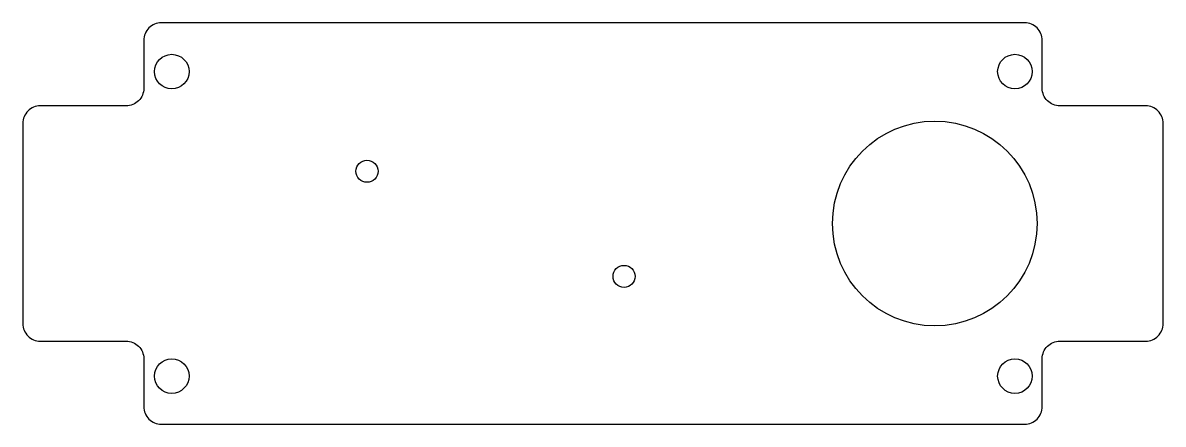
# Model space of a CAD drawing. Header units: millimetres. Extents: x -10 to 72.5, y 0 to 29.
import ezdxf

# ---------------------------------------------------------------- set-up
doc = ezdxf.new("R2010")
doc.units = ezdxf.units.MM

msp = doc.modelspace()

# ---------------------------------------------------------------- linework, layer by layer
msp.add_lwpolyline([(-10.02, 7.27, 0.414214), (-8.75, 6), (-2.54, 6, -0.414214), (-1.27, 4.73), (-1.27, 1.27, 0.414214), (0, 0), (62.46, 0, 0.414214), (63.73, 1.27), (63.73, 4.73, -0.414214), (65, 6), (71.21, 6, 0.414214), (72.48, 7.27), (72.48, 21.73, 0.414214), (71.21, 23), (65, 23, -0.414214), (63.73, 24.27), (63.73, 27.73, 0.414214), (62.46, 29), (0, 29, 0.414214), (-1.27, 27.73), (-1.27, 24.27, -0.414214), (-2.54, 23), (-8.75, 23, 0.414214), (-10.02, 21.73)], format="xyb", close=True)
for centre, radius in [((0.755, 25.475), 1.25), ((61.755, 25.475), 1.25), ((55.955, 14.5), 7.4), ((14.88, 18.275), 0.8), ((33.48, 10.675), 0.8), ((0.755, 3.475), 1.25), ((61.755, 3.475), 1.25)]:
    msp.add_circle(centre, radius)

doc.saveas('drawing.dxf')
